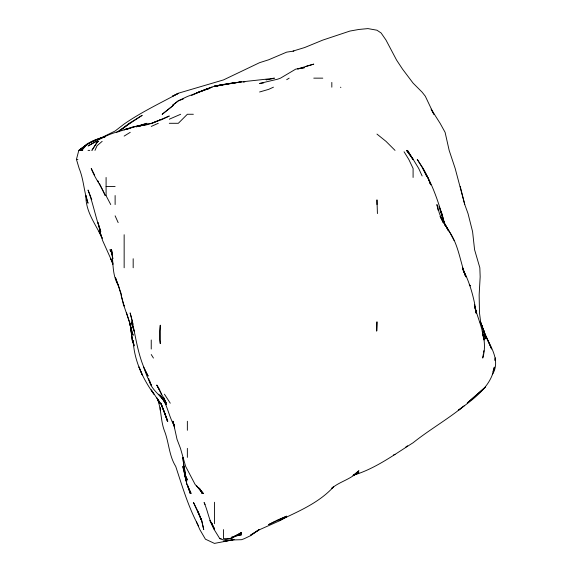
<?xml version="1.0" encoding="UTF-8"?>
<svg xmlns="http://www.w3.org/2000/svg" width="572" height="572" viewBox="0 0 572 572"><rect width="100%" height="100%" fill="white"/><g stroke="black" fill="none" stroke-linecap="round" stroke-linejoin="round"><path stroke-width="0.86" d="M483.369 353.954L482.718 358.058C488.209 340.433 479.357 322.98 474.495 306.227M483.633 352.309L483.891 350.672M102.038 237.666C95.488 224.124 85.442 211.347 85.929 195.531L88.031 203.232C83.912 191.906 83.791 179.587 79.158 168.44L76.433 159.409L78.822 150.379L88.031 143.872L79 150.379C86.572 143.765 95.488 139.017 105.269 136.658L97.061 139.761L99.521 139.118M492.842 372.014L494.351 367.088C491.348 386.958 473.13 399.149 458.236 410.396L462.405 407.078M94.973 150.379L97.061 145.71L102.159 141.355M492.277 374.653C501.501 360.188 489.317 344.959 483.769 331.66M232.504 537.444L231.824 538.645L223.473 538.645L223.473 529.615M232.504 536.336L230.452 538.645L223.473 539.968L219.798 538.645L214.443 529.994L211.669 523.051M82.733 150.379L80.959 150.379L88.031 143.243L81.817 150.379C86.608 141.52 96.511 139.496 105.269 136.658M80.959 150.379L88.031 143.4L79.737 150.379L85.271 146.396M333.655 486.751C318.947 502.91 298.477 511.368 279.186 520.584L286.679 516.781L280.058 520.584L259.588 529.672L250.557 535.17L259.066 529.615L250.557 535.685L244.351 538.645L241.534 539.696L232.504 539.954L223.473 541.341L232.504 539.954M333.655 486.608L331.824 488.209C340.197 481.202 351.673 479.222 358.916 470.727L352.924 475.439L358.916 472.758L354.097 474.767M464.686 405.405C448.348 418.969 429.694 429.479 413.091 442.757C394.008 454.754 375.382 468.625 353.56 475.21M130.201 123.295L142.206 115.33L129.236 123.295L118.447 131.81L129.923 123.295L116.659 132.325M405.462 447.333L407.543 445.81M286.679 79.694L289.16 78.149M124.153 136.086L130.244 132.325M232.504 537.909L241.534 532.41L234.005 536.607M180.688 114.264L169.298 119.198M97.061 141.112L88.031 145.989C96.682 140.776 105.384 135.528 115.122 132.532L147.011 123.295L136.465 126.734L138.102 126.405M275.504 520.985L268.618 524.596L286.679 516.166L276.269 520.584M97.061 139.875L115.122 130.995L124.153 124.024C141.191 112.219 160.096 103.225 178.328 93.415L172.437 96.203L178.328 93.229L223.473 79.923L259.588 62.67L268.618 59.803L286.679 52.131L293.894 51.058M88.031 143.679L95.61 140.29M191.62 95.424L205.412 89.375L212.019 87.18L187.359 96.511L178.328 100.786L172.637 105.234L178.328 100.851L183.247 99.013M161.018 119.97L169.298 116.016L151.923 123.295L160.267 119.905L151.237 123.38L139.747 126.04M273.459 87.18L268.618 89.375L259.588 91.992M151.237 126.433L158.287 123.295M393.493 455.012L395.03 454.332M205.412 89.89L196.382 92.943L214.443 86.136L241.534 81.767L216.087 86.079L223.473 84.499L216.902 86.079M233.254 537.122L241.534 533.512L234.963 535.9M297.79 68.855L313.763 64.121L305.555 66.531M147.133 124.739L133.176 126.812L124.153 129.758L128.257 128.736M293.086 51.058L304.74 47.512L322.794 40.09L349.885 31.067L358.916 29.451L367.939 28.6L376.969 30.216L381.124 32.997L386 40.069L396.575 60.089L402.531 69.119L413.091 83.119L422.122 92.171L425.303 96.203L433.876 114.264L431.145 109.173L440.175 123.423L445.095 132.325L449.163 150.379L455.169 168.44L464.764 204.561L468.025 213.585L472.586 231.646L474.581 249.707L479.837 267.767L480.165 276.791L479.15 294.852L479.479 312.913L480.659 321.943L483.805 330.966L491.627 349.027L486.493 337.666M268.618 79.687L274.446 78.149C254.49 80.766 234.241 82.01 214.443 86.136L232.504 83.026L240.712 82.275M234.155 539.632L214.443 543.4L205.412 539.174L199.85 529.615L196.382 521.778M129.894 128.285L124.153 129.644L129.894 128.307M234.141 536.429L241.534 534.784L237.43 535.371M151.237 123.559L133.176 126.812M297.876 68.947L304.74 67.61L295.71 69.141L280.502 78.149L277.649 79.186L259.588 83.469L263.692 82.904M266.159 79.78L268.618 79.458L266.159 79.751M243.172 82.053L244.816 81.91M313.763 78.149L322.794 78.149M193.35 114.264L187.359 114.264L178.328 123.295L169.298 123.295M88.031 150.379L89.775 150.379M76.433 159.409L77.928 159.409M106.092 186.501L115.122 186.501M219.798 538.645L221.114 538.645M376.969 134.084L386 141.355L395.03 150.379M158.716 394.172L160.267 396.003M170.263 403.203L164.421 394.172M160.768 396.661L165.744 403.203M165.372 403.203L166.245 404.683C161.547 395.202 150.121 389.704 148.77 378.578M413.091 159.266L406.535 150.379L413.091 159.409L407.478 150.379L413.027 159.409M198.899 487.945L202.917 493.5L196.382 485.614L203.389 493.5L195.131 484.47L185.643 466.409L180.466 448.348L177.02 439.325L173.066 421.264L174.124 425.368M211.919 523.487L209.903 520.584L214.064 528.599M198.777 487.945L202.602 493.5L201.358 491.241M340.576 87.18L340.855 87.587M111.826 252.517L109.946 249.707L112.341 254.218M438.138 210.303L436.894 204.561L439.46 213.585L443.221 222.615L440.175 216.438L449.428 231.646C458.608 245.266 460.188 261.74 465.722 276.791L462.491 267.767L466.066 276.791L462.441 268.518C469.877 282.318 473.888 297.49 476.297 312.913L474.388 304.704L476.297 312.669L475.132 308.673M151.237 354.526L153.439 358.058M404.061 151.759L408.78 159.409L413.091 168.44L413.091 177.47M413.191 159.409L418.704 168.44L422.122 175.94M198.57 525.99C188.395 507.221 182.375 486.6 175.718 466.409C168.811 455.326 169.026 442.056 164.228 430.294C160.36 419.648 161.569 407.8 156.671 397.461M163.585 397.183L166.316 403.203L156.85 385.149L159.838 390.183M440.175 216.438L449.206 231.31L454.175 240.676M161.54 394.172L156.85 385.149M97.883 180.823L98.699 182.246M99.521 183.662L105.234 195.531C101.373 186.057 94.73 178.092 91.241 168.44L94.68 175.211M166.352 404.661L160.267 395.052C167.303 403.968 168.49 415.608 174.045 425.368M443.779 222.615L448.491 230.895L444.158 222.615L441.756 214.407M159.066 400.951L160.267 403.203L151.237 389.854L153.918 394.172C142.564 378.442 134.091 360.067 133.176 340.44L133.576 342.156M106.092 195.717L110.732 204.561M112.798 263.249L102.674 240.676L99.785 231.646L101.401 235.75M205.083 504.454L204.09 502.531C208.015 511.425 209.209 521.285 214.443 529.615L211.712 523.051M198.034 511.554L193.515 502.531L201.63 520.584L203.732 529.615L201.78 520.584L197.898 511.554L201.63 520.584L198.362 512.376M199.871 488.981L202.123 493.5L199.921 488.981M429.701 182.611L430.787 184.813M112.949 263.249L110.775 258.737L112.927 264.478M99.013 231.646L102.252 238.417M426.805 176.719L422.88 168.44C433.269 185.671 439.503 204.912 444.608 224.26M483.669 331.696L484.992 334.613M440.175 209.659L441.942 213.585L444.837 225.082M115.122 215.83L118.161 222.615M157.4 398.691L159.352 403.203L157.829 399.099M164.557 412.233L160.668 403.203L167.775 421.264L160.975 403.203L167.453 421.264L164.815 413.055M430.809 184.742L427.777 177.47L430.23 183.505M111.676 251.344L110.997 249.707L112.841 258.737L111.561 249.707C113.528 261.833 111.755 274.875 118.554 285.821L115.43 277.613L121.579 294.852M444.322 223.438L444.987 225.082M134.148 345.795L132.132 339.997L130.316 324.403M174.181 425.368L172.544 421.264L174.624 427.827M118.561 285.821L124.153 306.056L123.287 303.882L129.436 321.943L133.176 335.278L131.481 330.966L129.415 321.943L126.576 312.913M440.175 210.146L443.986 222.615M445.116 225.082L444.165 222.615L444.58 224.26M186.715 482.003L182.818 466.409L186.937 484.47L191.105 493.5L187.359 485.156L190.226 493.5L187.659 485.292M439.074 206.742L439.904 208.93M133.176 342.335L134.027 344.566M213.256 526.147L214.15 528.535M439.074 206.792L439.904 209.023M213.256 526.204L214.15 528.614M483.433 330.151L480.423 321.943L485.328 335.492L483.733 330.966M91.77 199.635L88.031 190.018C93.2 203.575 95.688 218.018 100.758 231.646L98.019 222.615L100.129 231.646L99.542 227.542M440.175 209.767L441.52 213.585M149.785 381.045L151.237 385.149L146.947 376.119L143.622 367.088L148.141 376.119C137.194 356.835 135.779 334.041 130.13 312.913L132.318 321.121M482.882 329.329L480.866 323.58L482.782 329.329M134.034 345.803L132.254 339.997L131.138 330.966L131.839 335.07M186.651 481.896L184.763 475.439L186.651 482.003M464.764 204.561L460.238 186.501M482.575 334.255L484.148 339.997L482.203 330.966M121.228 295.674L123.295 303.882M131.481 330.966L129.436 321.943L131.531 330.966L131.017 327.685M184.992 475.439L182.833 457.378L184.992 475.439L186.937 484.47M132.697 322.701L133.019 324.217M132.125 336.715L132.404 338.359M130.495 324.403L130.752 326.047M130.437 324.403L130.659 326.047M130.881 327.685L131.324 330.966L131.117 327.685M377.427 213.585L376.969 199.85L376.969 204.561M331.824 82.418L331.824 87.18M214.443 502.252L214.443 523.73M187.359 421.264L187.359 430.294M187.359 448.348L187.359 457.378M160.267 407.493L160.267 410.067M151.237 339.997L151.237 349.027M133.176 258.737L133.176 267.767M124.153 234.727L124.153 267.767M115.122 195.531L115.122 204.561M106.092 177.47L106.092 195.531M376.969 321.943L376.726 330.966L376.969 321.943M495.295 358.058L495.037 360.517L495.338 358.058M160.267 325.268L159.645 330.966L159.667 339.997L160.267 343.643L160.267 325.268M97.061 142.314L91.87 150.379L97.061 142.5L98.377 141.355L97.061 142.314M485.328 387.144L467.267 403.024L485.328 387.144M173.502 105.234L162.198 114.264L173.502 105.234M208.473 88.803L206.177 89.618L208.473 88.803M142.206 125.289L136.465 126.719L142.206 125.289M422.844 168.44L417.253 159.409L423.151 168.44L427.699 177.47L422.844 168.44M470.127 285.821L469.312 284.384L470.098 285.821M187.359 479.894L185.428 475.439L184.198 466.409L185.428 475.439L187.359 479.894M483.912 330.966L480.18 321.943L483.898 330.966L485.328 338.846L483.912 330.966M142.206 374.796L139.046 367.088L142.206 374.796M134.098 330.966L131.26 321.943L134.098 330.966M476.297 313.413L476.169 312.913L476.297 313.413"/></g></svg>
